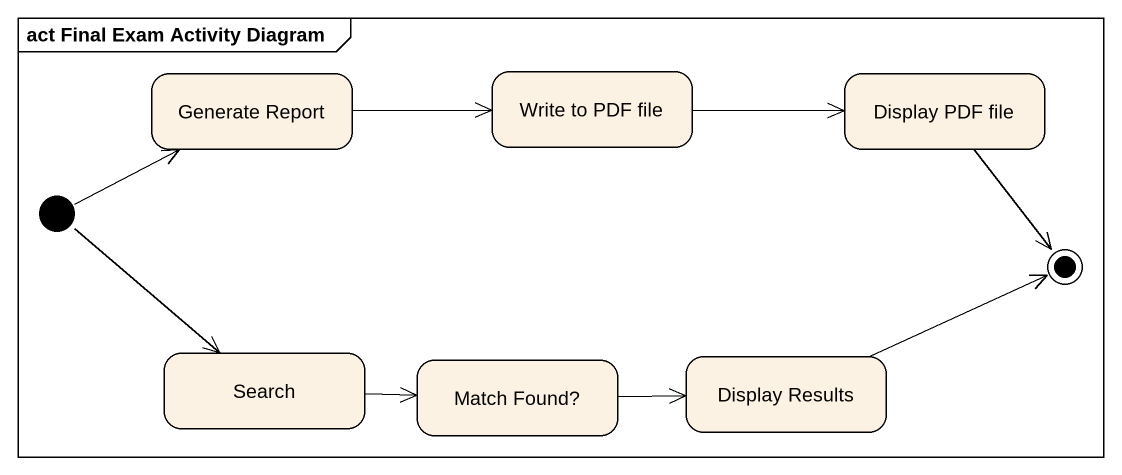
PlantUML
@startuml
mainframe act Final Exam Activity Diagram
hide empty description
state "Generate Report" as Generate_Report
state "Write to PDF file" as Write_to_PDF_file
state "Display PDF file" as Display_PDF_file
state Search
state "Match Found?" as Match_Found
state "Display Results" as Display_Results
[*] -right-> Generate_Report
[*] --> Search
Generate_Report -right-> Write_to_PDF_file
Write_to_PDF_file -right-> Display_PDF_file
Search -right-> Match_Found
Match_Found -right-> Display_Results
Display_PDF_file --> [*]
Display_Results -right-> [*]
@enduml
